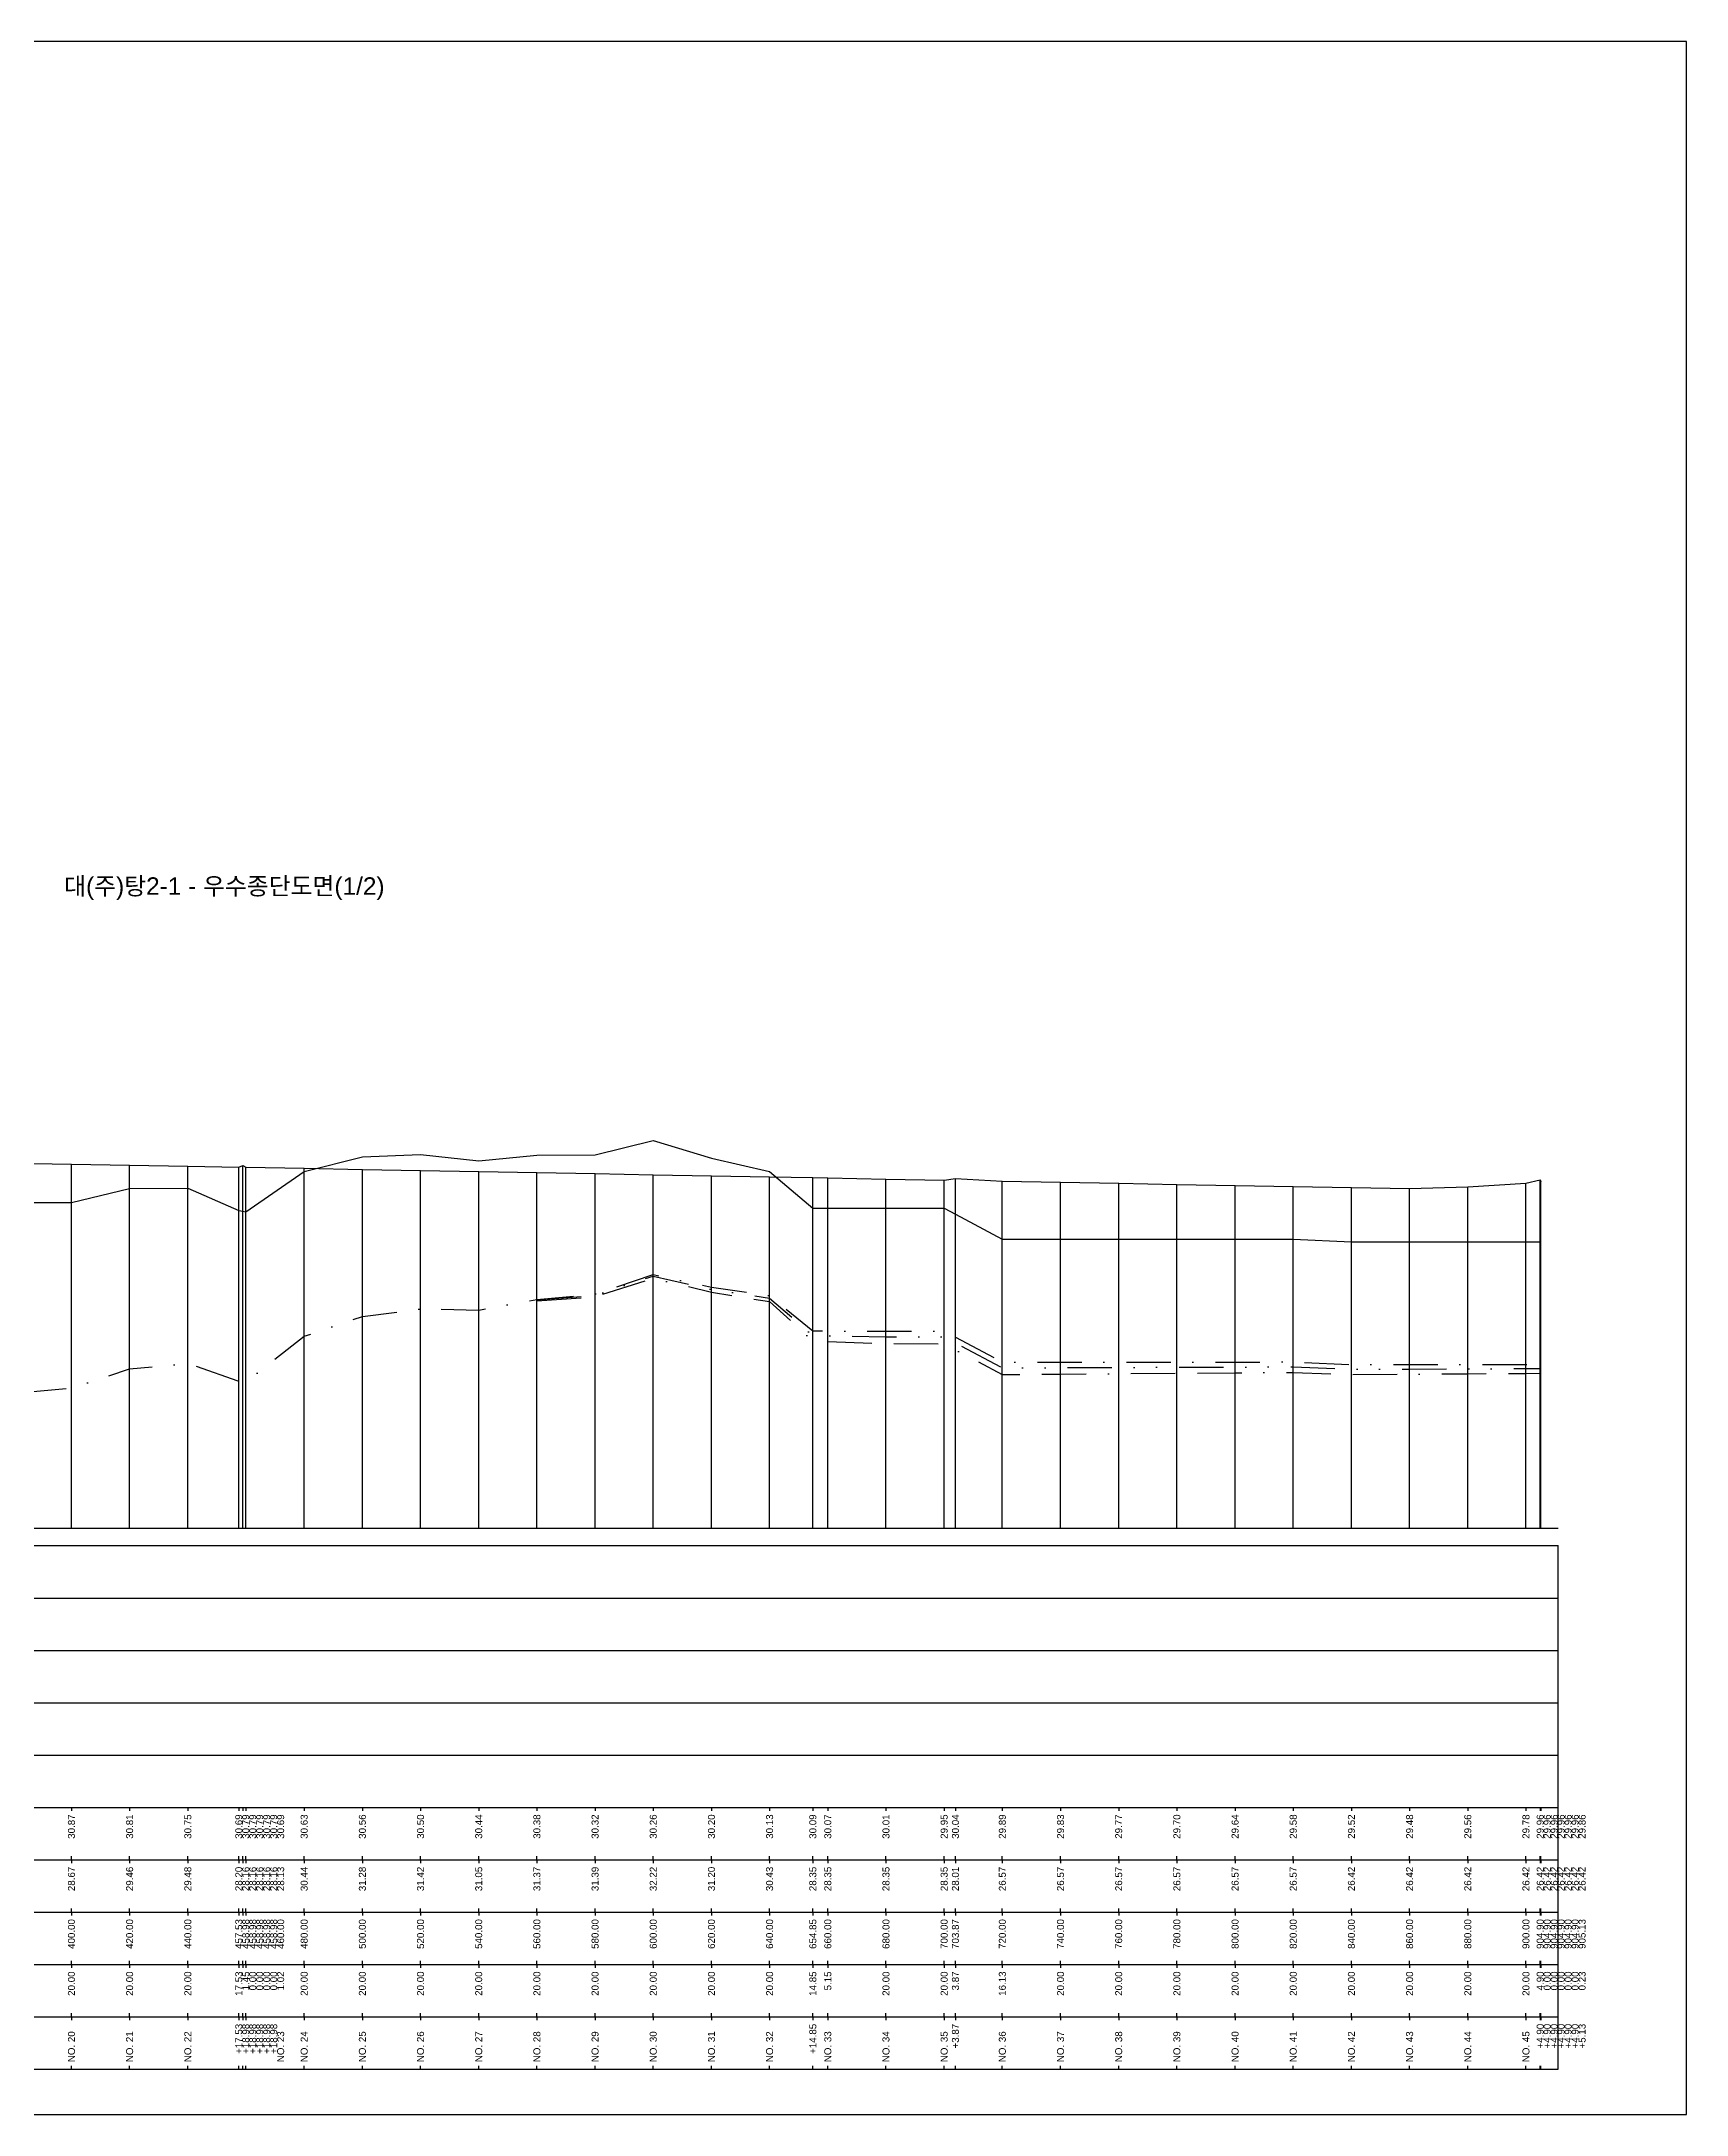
# Model space of a CAD drawing. Header units: millimetres. Extents: x -105495 to 3444, y -108190 to 2013.
# Drawn here: x 1251 to 1722, y -14168 to -13574 of the extents above; entities that cross this region are included whole.
import ezdxf
from ezdxf.enums import TextEntityAlignment as Align

# ---------------------------------------------------------------- set-up
doc = ezdxf.new("R2010")
doc.units = ezdxf.units.MM
for name, pattern in [('BORDER', [44.45, 12.7, -6.35, 12.7, -6.35, 0, -6.35]), ('DASHDOT', [25.4, 12.7, -6.35, 0, -6.35]), ('DIVIDE', [31.75, 12.7, -6.35, 0, -6.35, 0, -6.35])]:
    doc.linetypes.add(name, pattern=pattern)
for name, color, linetype in [('KZ_종단_계획선', 1, 'Continuous'), ('KZ_종단_노선명', 7, 'Continuous'), ('KZ_종단_도각', 7, 'Continuous'), ('KZ_종단_수직선', 7, 'Continuous'), ('KZ_종단_암선1', 56, 'DASHDOT'), ('KZ_종단_암선2', 4, 'DIVIDE'), ('KZ_종단_암선3', 6, 'BORDER'), ('KZ_종단_지반선', 3, 'Continuous'), ('KZ_종단_테이블문자', 7, 'Continuous'), ('KZ_종단_테이블선', 7, 'Continuous')]:
    doc.layers.add(name, color=color, linetype=linetype)
doc.styles.get("Standard").update_dxf_attribs({"font": 'arial.ttf'})

msp = doc.modelspace()

# ---------------------------------------------------------------- linework, layer by layer
at = {"layer": 'KZ_종단_계획선'}
msp.add_lwpolyline([(1242.67, -13895.36), (1259.33, -13895.66), (1276, -13895.96), (1292.67, -13896.26), (1307.28, -13896.53), (1308.48, -13896.04), (1308.48, -13896.04), (1308.48, -13896.04), (1308.48, -13896.04), (1308.48, -13896.04), (1309.33, -13896.57), (1326, -13896.87), (1342.67, -13897.18), (1359.33, -13897.48), (1376, -13897.79), (1392.67, -13898.1), (1409.33, -13898.41), (1426, -13898.71), (1442.67, -13899.02), (1459.33, -13899.33), (1471.71, -13899.55), (1476, -13899.63), (1492.67, -13899.94), (1509.33, -13900.25), (1512.55, -13899.8), (1526, -13900.56), (1542.67, -13900.86), (1559.33, -13901.17), (1576, -13901.48), (1592.67, -13901.78), (1609.33, -13902.09), (1626, -13902.4), (1642.67, -13902.62), (1659.33, -13902.21), (1676, -13901.09), (1680.08, -13900.19), (1680.08, -13900.19), (1680.08, -13900.19), (1680.08, -13900.19), (1680.08, -13900.19), (1680.08, -13900.19), (1680.27, -13900.68)], dxfattribs=at)
at = {"layer": 'KZ_종단_도각'}
msp.add_lwpolyline([(881, -14168), (1722, -14168), (1722, -13574), (881, -13574)], close=True, dxfattribs=at)
at = {"layer": 'KZ_종단_수직선'}
for p, q in [((1259.33, -14000), (1259.33, -13895.66)), ((1276, -14000), (1276, -13895.96)), ((1292.67, -14000), (1292.67, -13896.26)), ((1307.27, -14000), (1307.27, -13896.53)), ((1308.48, -14000), (1308.48, -13896.04)), ((1308.48, -14000), (1308.48, -13896.04)), ((1308.48, -14000), (1308.48, -13896.04)), ((1308.48, -14000), (1308.48, -13896.04)), ((1308.48, -14000), (1308.48, -13896.04)), ((1309.33, -14000), (1309.33, -13896.57)), ((1326, -14000), (1326, -13896.87)), ((1342.67, -14000), (1342.67, -13897.18)), ((1359.33, -14000), (1359.33, -13897.48)), ((1376, -14000), (1376, -13897.79)), ((1392.67, -14000), (1392.67, -13898.1)), ((1409.33, -14000), (1409.33, -13898.41)), ((1426, -14000), (1426, -13898.71)), ((1442.67, -14000), (1442.67, -13899.02)), ((1459.33, -14000), (1459.33, -13899.33)), ((1471.71, -14000), (1471.71, -13899.55)), ((1476, -14000), (1476, -13899.63)), ((1492.67, -14000), (1492.67, -13899.94)), ((1509.33, -14000), (1509.33, -13900.25)), ((1512.56, -14000), (1512.56, -13899.8)), ((1526, -14000), (1526, -13900.56)), ((1542.67, -14000), (1542.67, -13900.86)), ((1559.33, -14000), (1559.33, -13901.17)), ((1576, -14000), (1576, -13901.48)), ((1592.67, -14000), (1592.67, -13901.78)), ((1609.33, -14000), (1609.33, -13902.09)), ((1626, -14000), (1626, -13902.4)), ((1642.67, -14000), (1642.67, -13902.62)), ((1659.33, -14000), (1659.33, -13902.21)), ((1676, -14000), (1676, -13901.09)), ((1680.08, -14000), (1680.08, -13900.19)), ((1680.08, -14000), (1680.08, -13900.19)), ((1680.08, -14000), (1680.08, -13900.19)), ((1680.08, -14000), (1680.08, -13900.19)), ((1680.08, -14000), (1680.08, -13900.19)), ((1680.08, -14000), (1680.08, -13900.19)), ((1680.27, -14000), (1680.27, -13900.69))]:
    msp.add_line(p, q, dxfattribs=at)
at = {"layer": 'KZ_종단_암선1', "flags": 128}
msp.add_lwpolyline([(926, -13953.13), (931.67, -13954.23), (931.67, -13954.23), (931.67, -13954.23), (931.67, -13948.45), (939.97, -13955.84), (942.67, -13956.55), (945.97, -13957.17), (959.33, -13959.1), (976, -13960.3), (992.67, -13961.37), (1009.33, -13968.71), (1026, -13969.98), (1042.67, -13969.98), (1059.33, -13970.79), (1072.65, -13972.98), (1076, -13973.53), (1092.67, -13970.62), (1109.33, -13970.14), (1126, -13968.28), (1127.63, -13968.3), (1127.63, -13968.3), (1127.63, -13968.3), (1142.67, -13968.46), (1159.33, -13967.52), (1176, -13965.41), (1192.67, -13962), (1209.33, -13959.69), (1226, -13962.82), (1242.67, -13961.33), (1259.33, -13959.83), (1276, -13954.36), (1292.67, -13952.77), (1307.27, -13957.89), (1308.48, -13957.97), (1308.48, -13957.97), (1308.48, -13957.97), (1308.48, -13957.97), (1308.48, -13957.97), (1309.33, -13958.03), (1326, -13945.01), (1342.67, -13939.35), (1359.33, -13937.15), (1376, -13937.48), (1392.67, -13934.43), (1409.33, -13932.91), (1426, -13927.29), (1442.67, -13930.95), (1459.33, -13933.34), (1471.71, -13943.48), (1476, -13943.49), (1492.67, -13943.51), (1509.33, -13943.51), (1512.56, -13945.23), (1526, -13952.41), (1542.67, -13952.41), (1559.33, -13952.4), (1576, -13952.39), (1592.67, -13952.38), (1609.33, -13952.37), (1626, -13953.13), (1642.67, -13953.12), (1659.33, -13953.11), (1676, -13953.1), (1680.08, -13953.1), (1680.08, -13953.1), (1680.08, -13953.1), (1680.08, -13953.1), (1680.08, -13953.1), (1680.08, -13953.1), (1680.27, -13953.1)], dxfattribs=at)
at = {"layer": 'KZ_종단_암선2', "flags": 128}
msp.add_lwpolyline([(1392.67, -13934.6), (1409.33, -13933.24), (1426, -13927.75), (1442.67, -13931.55), (1459.33, -13934.1), (1471.71, -13944.74), (1476, -13944.88), (1492.67, -13945.16), (1509.33, -13945.21), (1512.56, -13946.92), (1526, -13954.06), (1542.67, -13954), (1559.33, -13953.94), (1576, -13953.88), (1592.67, -13953.82), (1609.33, -13953.76), (1626, -13954.46), (1642.67, -13954.4), (1659.33, -13954.34), (1676, -13954.27), (1680.08, -13954.26), (1680.08, -13954.26), (1680.08, -13954.26), (1680.08, -13954.26), (1680.08, -13954.26), (1680.08, -13954.26), (1680.27, -13954.26)], dxfattribs=at)
at = {"layer": 'KZ_종단_암선3', "flags": 128}
msp.add_lwpolyline([(1392.67, -13934.84), (1409.33, -13933.66), (1426, -13928.36), (1442.67, -13932.35), (1459.33, -13935.08), (1471.71, -13946.26), (1476, -13946.53), (1492.67, -13947.07), (1509.33, -13947.17), (1512.56, -13948.87), (1526, -13955.96), (1542.67, -13955.84), (1559.33, -13955.72), (1576, -13955.6), (1592.67, -13955.48), (1609.33, -13955.36), (1626, -13955.99), (1642.67, -13955.87), (1659.33, -13955.75), (1676, -13955.63), (1680.08, -13955.6), (1680.08, -13955.6), (1680.08, -13955.6), (1680.08, -13955.6), (1680.08, -13955.6), (1680.08, -13955.6), (1680.27, -13955.6)], dxfattribs=at)
at = {"layer": 'KZ_종단_지반선', "flags": 128}
msp.add_lwpolyline([(1242.67, -13906.66), (1259.33, -13906.66), (1276, -13902.68), (1292.67, -13902.59), (1307.27, -13909.01), (1308.48, -13909.2), (1308.48, -13909.2), (1308.48, -13909.2), (1308.48, -13909.2), (1308.48, -13909.2), (1309.33, -13909.34), (1326, -13897.81), (1342.67, -13893.61), (1359.33, -13892.88), (1376, -13894.73), (1392.67, -13893.13), (1409.33, -13893.06), (1426, -13888.88), (1442.67, -13893.98), (1459.33, -13897.83), (1471.71, -13908.25), (1476, -13908.25), (1492.67, -13908.25), (1509.33, -13908.25), (1512.56, -13909.97), (1526, -13917.16), (1542.67, -13917.16), (1559.33, -13917.16), (1576, -13917.16), (1592.67, -13917.16), (1609.33, -13917.16), (1626, -13917.92), (1642.67, -13917.92), (1659.33, -13917.92), (1676, -13917.92), (1680.08, -13917.92), (1680.08, -13917.92), (1680.08, -13917.92), (1680.08, -13917.92), (1680.08, -13917.92), (1680.08, -13917.92), (1680.27, -13917.92)], dxfattribs=at)
at = {"layer": 'KZ_종단_테이블선'}
for p, q in [((906, -14000), (1685.27, -14000)), ((906, -14005), (1685.27, -14005)), ((1685.27, -14020), (1685.27, -14005)), ((906, -14020), (1685.27, -14020)), ((1685.27, -14035), (1685.27, -14020)), ((906, -14035), (1685.27, -14035)), ((1685.27, -14050), (1685.27, -14035)), ((906, -14050), (1685.27, -14050)), ((1685.27, -14065), (1685.27, -14050)), ((906, -14065), (1685.27, -14065)), ((1685.27, -14080), (1685.27, -14065)), ((906, -14080), (1685.27, -14080)), ((1259.33, -14080), (1259.33, -14081)), ((1276, -14080), (1276, -14081)), ((1292.67, -14080), (1292.67, -14081)), ((1307.27, -14080), (1307.27, -14081)), ((1308.48, -14080), (1308.48, -14081)), ((1308.48, -14080), (1308.48, -14081)), ((1308.48, -14080), (1308.48, -14081)), ((1308.48, -14080), (1308.48, -14081)), ((1308.48, -14080), (1308.48, -14081)), ((1309.33, -14080), (1309.33, -14081)), ((1326, -14080), (1326, -14081)), ((1342.67, -14080), (1342.67, -14081)), ((1359.33, -14080), (1359.33, -14081)), ((1376, -14080), (1376, -14081)), ((1392.67, -14080), (1392.67, -14081)), ((1409.33, -14080), (1409.33, -14081)), ((1426, -14080), (1426, -14081)), ((1442.67, -14080), (1442.67, -14081)), ((1459.33, -14080), (1459.33, -14081)), ((1471.71, -14080), (1471.71, -14081)), ((1476, -14080), (1476, -14081)), ((1492.67, -14080), (1492.67, -14081)), ((1509.33, -14080), (1509.33, -14081)), ((1512.56, -14080), (1512.56, -14081)), ((1526, -14080), (1526, -14081)), ((1542.67, -14080), (1542.67, -14081)), ((1559.33, -14080), (1559.33, -14081)), ((1576, -14080), (1576, -14081)), ((1592.67, -14080), (1592.67, -14081)), ((1609.33, -14080), (1609.33, -14081)), ((1626, -14080), (1626, -14081)), ((1642.67, -14080), (1642.67, -14081)), ((1659.33, -14080), (1659.33, -14081)), ((1676, -14080), (1676, -14081)), ((1680.08, -14080), (1680.08, -14081)), ((1680.08, -14080), (1680.08, -14081)), ((1680.08, -14080), (1680.08, -14081)), ((1680.08, -14080), (1680.08, -14081)), ((1680.08, -14080), (1680.08, -14081)), ((1680.08, -14080), (1680.08, -14081)), ((1680.27, -14080), (1680.27, -14081)), ((1685.27, -14095), (1685.27, -14080)), ((906, -14095), (1685.27, -14095)), ((1259.33, -14095), (1259.33, -14094)), ((1259.33, -14095), (1259.33, -14096)), ((1276, -14095), (1276, -14094)), ((1276, -14095), (1276, -14096)), ((1292.67, -14095), (1292.67, -14094)), ((1292.67, -14095), (1292.67, -14096)), ((1307.27, -14095), (1307.27, -14094)), ((1307.27, -14095), (1307.27, -14096)), ((1308.48, -14095), (1308.48, -14094)), ((1308.48, -14095), (1308.48, -14094)), ((1308.48, -14095), (1308.48, -14094)), ((1308.48, -14095), (1308.48, -14094)), ((1308.48, -14095), (1308.48, -14094)), ((1308.48, -14095), (1308.48, -14096)), ((1308.48, -14095), (1308.48, -14096)), ((1308.48, -14095), (1308.48, -14096)), ((1308.48, -14095), (1308.48, -14096)), ((1308.48, -14095), (1308.48, -14096)), ((1309.33, -14095), (1309.33, -14094)), ((1309.33, -14095), (1309.33, -14096)), ((1326, -14095), (1326, -14094)), ((1326, -14095), (1326, -14096)), ((1342.67, -14095), (1342.67, -14094)), ((1342.67, -14095), (1342.67, -14096)), ((1359.33, -14095), (1359.33, -14094)), ((1359.33, -14095), (1359.33, -14096)), ((1376, -14095), (1376, -14094)), ((1376, -14095), (1376, -14096)), ((1392.67, -14095), (1392.67, -14094)), ((1392.67, -14095), (1392.67, -14096)), ((1409.33, -14095), (1409.33, -14094)), ((1409.33, -14095), (1409.33, -14096)), ((1426, -14095), (1426, -14094)), ((1426, -14095), (1426, -14096)), ((1442.67, -14095), (1442.67, -14094)), ((1442.67, -14095), (1442.67, -14096)), ((1459.33, -14095), (1459.33, -14094)), ((1459.33, -14095), (1459.33, -14096)), ((1471.71, -14095), (1471.71, -14094)), ((1471.71, -14095), (1471.71, -14096)), ((1476, -14095), (1476, -14094)), ((1476, -14095), (1476, -14096)), ((1492.67, -14095), (1492.67, -14094)), ((1492.67, -14095), (1492.67, -14096)), ((1509.33, -14095), (1509.33, -14094)), ((1509.33, -14095), (1509.33, -14096)), ((1512.56, -14095), (1512.56, -14094)), ((1512.56, -14095), (1512.56, -14096)), ((1526, -14095), (1526, -14094)), ((1526, -14095), (1526, -14096)), ((1542.67, -14095), (1542.67, -14094)), ((1542.67, -14095), (1542.67, -14096)), ((1559.33, -14095), (1559.33, -14094)), ((1559.33, -14095), (1559.33, -14096)), ((1576, -14095), (1576, -14094)), ((1576, -14095), (1576, -14096)), ((1592.67, -14095), (1592.67, -14094)), ((1592.67, -14095), (1592.67, -14096)), ((1609.33, -14095), (1609.33, -14094)), ((1609.33, -14095), (1609.33, -14096)), ((1626, -14095), (1626, -14094)), ((1626, -14095), (1626, -14096)), ((1642.67, -14095), (1642.67, -14094)), ((1642.67, -14095), (1642.67, -14096)), ((1659.33, -14095), (1659.33, -14094)), ((1659.33, -14095), (1659.33, -14096)), ((1676, -14095), (1676, -14094)), ((1676, -14095), (1676, -14096)), ((1680.08, -14095), (1680.08, -14094)), ((1680.08, -14095), (1680.08, -14094)), ((1680.08, -14095), (1680.08, -14094)), ((1680.08, -14095), (1680.08, -14094)), ((1680.08, -14095), (1680.08, -14094)), ((1680.08, -14095), (1680.08, -14094)), ((1680.08, -14095), (1680.08, -14096)), ((1680.08, -14095), (1680.08, -14096)), ((1680.08, -14095), (1680.08, -14096)), ((1680.08, -14095), (1680.08, -14096)), ((1680.08, -14095), (1680.08, -14096)), ((1680.08, -14095), (1680.08, -14096)), ((1680.27, -14095), (1680.27, -14094)), ((1680.27, -14095), (1680.27, -14096)), ((1685.27, -14110), (1685.27, -14095)), ((906, -14110), (1685.27, -14110)), ((1259.33, -14110), (1259.33, -14109)), ((1259.33, -14110), (1259.33, -14111)), ((1276, -14110), (1276, -14109)), ((1276, -14110), (1276, -14111)), ((1292.67, -14110), (1292.67, -14109)), ((1292.67, -14110), (1292.67, -14111)), ((1307.27, -14110), (1307.27, -14109)), ((1307.27, -14110), (1307.27, -14111)), ((1308.48, -14110), (1308.48, -14109)), ((1308.48, -14110), (1308.48, -14109)), ((1308.48, -14110), (1308.48, -14109)), ((1308.48, -14110), (1308.48, -14109)), ((1308.48, -14110), (1308.48, -14109)), ((1308.48, -14110), (1308.48, -14111)), ((1308.48, -14110), (1308.48, -14111)), ((1308.48, -14110), (1308.48, -14111)), ((1308.48, -14110), (1308.48, -14111)), ((1308.48, -14110), (1308.48, -14111)), ((1309.33, -14110), (1309.33, -14109)), ((1309.33, -14110), (1309.33, -14111)), ((1326, -14110), (1326, -14109)), ((1326, -14110), (1326, -14111)), ((1342.67, -14110), (1342.67, -14109)), ((1342.67, -14110), (1342.67, -14111)), ((1359.33, -14110), (1359.33, -14109)), ((1359.33, -14110), (1359.33, -14111)), ((1376, -14110), (1376, -14109)), ((1376, -14110), (1376, -14111)), ((1392.67, -14110), (1392.67, -14109)), ((1392.67, -14110), (1392.67, -14111)), ((1409.33, -14110), (1409.33, -14109)), ((1409.33, -14110), (1409.33, -14111)), ((1426, -14110), (1426, -14109)), ((1426, -14110), (1426, -14111)), ((1442.67, -14110), (1442.67, -14109)), ((1442.67, -14110), (1442.67, -14111)), ((1459.33, -14110), (1459.33, -14109)), ((1459.33, -14110), (1459.33, -14111)), ((1471.71, -14110), (1471.71, -14109)), ((1471.71, -14110), (1471.71, -14111)), ((1476, -14110), (1476, -14109)), ((1476, -14110), (1476, -14111)), ((1492.67, -14110), (1492.67, -14109)), ((1492.67, -14110), (1492.67, -14111)), ((1509.33, -14110), (1509.33, -14109)), ((1509.33, -14110), (1509.33, -14111)), ((1512.56, -14110), (1512.56, -14109)), ((1512.56, -14110), (1512.56, -14111)), ((1526, -14110), (1526, -14109)), ((1526, -14110), (1526, -14111)), ((1542.67, -14110), (1542.67, -14109)), ((1542.67, -14110), (1542.67, -14111)), ((1559.33, -14110), (1559.33, -14109)), ((1559.33, -14110), (1559.33, -14111)), ((1576, -14110), (1576, -14109)), ((1576, -14110), (1576, -14111)), ((1592.67, -14110), (1592.67, -14109)), ((1592.67, -14110), (1592.67, -14111)), ((1609.33, -14110), (1609.33, -14109)), ((1609.33, -14110), (1609.33, -14111)), ((1626, -14110), (1626, -14109)), ((1626, -14110), (1626, -14111)), ((1642.67, -14110), (1642.67, -14109)), ((1642.67, -14110), (1642.67, -14111)), ((1659.33, -14110), (1659.33, -14109)), ((1659.33, -14110), (1659.33, -14111)), ((1676, -14110), (1676, -14109)), ((1676, -14110), (1676, -14111)), ((1680.08, -14110), (1680.08, -14109)), ((1680.08, -14110), (1680.08, -14109)), ((1680.08, -14110), (1680.08, -14109)), ((1680.08, -14110), (1680.08, -14109)), ((1680.08, -14110), (1680.08, -14109)), ((1680.08, -14110), (1680.08, -14109)), ((1680.08, -14110), (1680.08, -14111)), ((1680.08, -14110), (1680.08, -14111)), ((1680.08, -14110), (1680.08, -14111)), ((1680.08, -14110), (1680.08, -14111)), ((1680.08, -14110), (1680.08, -14111)), ((1680.08, -14110), (1680.08, -14111)), ((1680.27, -14110), (1680.27, -14109)), ((1680.27, -14110), (1680.27, -14111)), ((1685.27, -14125), (1685.27, -14110)), ((906, -14125), (1685.27, -14125)), ((1259.33, -14125), (1259.33, -14124)), ((1259.33, -14125), (1259.33, -14126)), ((1276, -14125), (1276, -14124)), ((1276, -14125), (1276, -14126)), ((1292.67, -14125), (1292.67, -14124)), ((1292.67, -14125), (1292.67, -14126)), ((1307.27, -14125), (1307.27, -14124)), ((1307.27, -14125), (1307.27, -14126)), ((1308.48, -14125), (1308.48, -14124)), ((1308.48, -14125), (1308.48, -14124)), ((1308.48, -14125), (1308.48, -14124)), ((1308.48, -14125), (1308.48, -14124)), ((1308.48, -14125), (1308.48, -14124)), ((1308.48, -14125), (1308.48, -14126)), ((1308.48, -14125), (1308.48, -14126)), ((1308.48, -14125), (1308.48, -14126)), ((1308.48, -14125), (1308.48, -14126)), ((1308.48, -14125), (1308.48, -14126)), ((1309.33, -14125), (1309.33, -14124)), ((1309.33, -14125), (1309.33, -14126)), ((1326, -14125), (1326, -14124)), ((1326, -14125), (1326, -14126)), ((1342.67, -14125), (1342.67, -14124)), ((1342.67, -14125), (1342.67, -14126)), ((1359.33, -14125), (1359.33, -14124)), ((1359.33, -14125), (1359.33, -14126)), ((1376, -14125), (1376, -14124)), ((1376, -14125), (1376, -14126)), ((1392.67, -14125), (1392.67, -14124)), ((1392.67, -14125), (1392.67, -14126)), ((1409.33, -14125), (1409.33, -14124)), ((1409.33, -14125), (1409.33, -14126)), ((1426, -14125), (1426, -14124)), ((1426, -14125), (1426, -14126)), ((1442.67, -14125), (1442.67, -14124)), ((1442.67, -14125), (1442.67, -14126)), ((1459.33, -14125), (1459.33, -14124)), ((1459.33, -14125), (1459.33, -14126)), ((1471.71, -14125), (1471.71, -14124)), ((1471.71, -14125), (1471.71, -14126)), ((1476, -14125), (1476, -14124)), ((1476, -14125), (1476, -14126)), ((1492.67, -14125), (1492.67, -14124)), ((1492.67, -14125), (1492.67, -14126)), ((1509.33, -14125), (1509.33, -14124)), ((1509.33, -14125), (1509.33, -14126)), ((1512.56, -14125), (1512.56, -14124)), ((1512.56, -14125), (1512.56, -14126)), ((1526, -14125), (1526, -14124)), ((1526, -14125), (1526, -14126)), ((1542.67, -14125), (1542.67, -14124)), ((1542.67, -14125), (1542.67, -14126)), ((1559.33, -14125), (1559.33, -14124)), ((1559.33, -14125), (1559.33, -14126)), ((1576, -14125), (1576, -14124)), ((1576, -14125), (1576, -14126)), ((1592.67, -14125), (1592.67, -14124)), ((1592.67, -14125), (1592.67, -14126)), ((1609.33, -14125), (1609.33, -14124)), ((1609.33, -14125), (1609.33, -14126)), ((1626, -14125), (1626, -14124)), ((1626, -14125), (1626, -14126)), ((1642.67, -14125), (1642.67, -14124)), ((1642.67, -14125), (1642.67, -14126)), ((1659.33, -14125), (1659.33, -14124)), ((1659.33, -14125), (1659.33, -14126)), ((1676, -14125), (1676, -14124)), ((1676, -14125), (1676, -14126)), ((1680.08, -14125), (1680.08, -14124)), ((1680.08, -14125), (1680.08, -14124)), ((1680.08, -14125), (1680.08, -14124)), ((1680.08, -14125), (1680.08, -14124)), ((1680.08, -14125), (1680.08, -14124)), ((1680.08, -14125), (1680.08, -14124)), ((1680.08, -14125), (1680.08, -14126)), ((1680.08, -14125), (1680.08, -14126)), ((1680.08, -14125), (1680.08, -14126)), ((1680.08, -14125), (1680.08, -14126)), ((1680.08, -14125), (1680.08, -14126)), ((1680.08, -14125), (1680.08, -14126)), ((1680.27, -14125), (1680.27, -14124)), ((1680.27, -14125), (1680.27, -14126)), ((1685.27, -14140), (1685.27, -14125)), ((906, -14140), (1685.27, -14140)), ((1259.33, -14140), (1259.33, -14139)), ((1259.33, -14140), (1259.33, -14141)), ((1276, -14140), (1276, -14139)), ((1276, -14140), (1276, -14141)), ((1292.67, -14140), (1292.67, -14139)), ((1292.67, -14140), (1292.67, -14141)), ((1307.27, -14140), (1307.27, -14139)), ((1307.27, -14140), (1307.27, -14141)), ((1308.48, -14140), (1308.48, -14139)), ((1308.48, -14140), (1308.48, -14139)), ((1308.48, -14140), (1308.48, -14139)), ((1308.48, -14140), (1308.48, -14139)), ((1308.48, -14140), (1308.48, -14139)), ((1308.48, -14140), (1308.48, -14141)), ((1308.48, -14140), (1308.48, -14141)), ((1308.48, -14140), (1308.48, -14141)), ((1308.48, -14140), (1308.48, -14141)), ((1308.48, -14140), (1308.48, -14141)), ((1309.33, -14140), (1309.33, -14139)), ((1309.33, -14140), (1309.33, -14141)), ((1326, -14140), (1326, -14139)), ((1326, -14140), (1326, -14141)), ((1342.67, -14140), (1342.67, -14139)), ((1342.67, -14140), (1342.67, -14141)), ((1359.33, -14140), (1359.33, -14139)), ((1359.33, -14140), (1359.33, -14141)), ((1376, -14140), (1376, -14139)), ((1376, -14140), (1376, -14141)), ((1392.67, -14140), (1392.67, -14139)), ((1392.67, -14140), (1392.67, -14141)), ((1409.33, -14140), (1409.33, -14139)), ((1409.33, -14140), (1409.33, -14141)), ((1426, -14140), (1426, -14139)), ((1426, -14140), (1426, -14141)), ((1442.67, -14140), (1442.67, -14139)), ((1442.67, -14140), (1442.67, -14141)), ((1459.33, -14140), (1459.33, -14139)), ((1459.33, -14140), (1459.33, -14141)), ((1471.71, -14140), (1471.71, -14139)), ((1471.71, -14140), (1471.71, -14141)), ((1476, -14140), (1476, -14139)), ((1476, -14140), (1476, -14141)), ((1492.67, -14140), (1492.67, -14139)), ((1492.67, -14140), (1492.67, -14141)), ((1509.33, -14140), (1509.33, -14139)), ((1509.33, -14140), (1509.33, -14141)), ((1512.56, -14140), (1512.56, -14139)), ((1512.56, -14140), (1512.56, -14141)), ((1526, -14140), (1526, -14139)), ((1526, -14140), (1526, -14141)), ((1542.67, -14140), (1542.67, -14139)), ((1542.67, -14140), (1542.67, -14141)), ((1559.33, -14140), (1559.33, -14139)), ((1559.33, -14140), (1559.33, -14141)), ((1576, -14140), (1576, -14139)), ((1576, -14140), (1576, -14141)), ((1592.67, -14140), (1592.67, -14139)), ((1592.67, -14140), (1592.67, -14141)), ((1609.33, -14140), (1609.33, -14139)), ((1609.33, -14140), (1609.33, -14141)), ((1626, -14140), (1626, -14139)), ((1626, -14140), (1626, -14141)), ((1642.67, -14140), (1642.67, -14139)), ((1642.67, -14140), (1642.67, -14141)), ((1659.33, -14140), (1659.33, -14139)), ((1659.33, -14140), (1659.33, -14141)), ((1676, -14140), (1676, -14139)), ((1676, -14140), (1676, -14141)), ((1680.08, -14140), (1680.08, -14139)), ((1680.08, -14140), (1680.08, -14139)), ((1680.08, -14140), (1680.08, -14139)), ((1680.08, -14140), (1680.08, -14139)), ((1680.08, -14140), (1680.08, -14139)), ((1680.08, -14140), (1680.08, -14139)), ((1680.08, -14140), (1680.08, -14141)), ((1680.08, -14140), (1680.08, -14141)), ((1680.08, -14140), (1680.08, -14141)), ((1680.08, -14140), (1680.08, -14141)), ((1680.08, -14140), (1680.08, -14141)), ((1680.08, -14140), (1680.08, -14141)), ((1680.27, -14140), (1680.27, -14139)), ((1680.27, -14140), (1680.27, -14141)), ((1685.27, -14155), (1685.27, -14140)), ((906, -14155), (1685.27, -14155)), ((1259.33, -14155), (1259.33, -14154)), ((1276, -14155), (1276, -14154)), ((1292.67, -14155), (1292.67, -14154)), ((1307.27, -14155), (1307.27, -14154)), ((1308.48, -14155), (1308.48, -14154)), ((1308.48, -14155), (1308.48, -14154)), ((1308.48, -14155), (1308.48, -14154)), ((1308.48, -14155), (1308.48, -14154)), ((1308.48, -14155), (1308.48, -14154)), ((1309.33, -14155), (1309.33, -14154)), ((1326, -14155), (1326, -14154)), ((1342.67, -14155), (1342.67, -14154)), ((1359.33, -14155), (1359.33, -14154)), ((1376, -14155), (1376, -14154)), ((1392.67, -14155), (1392.67, -14154)), ((1409.33, -14155), (1409.33, -14154)), ((1426, -14155), (1426, -14154)), ((1442.67, -14155), (1442.67, -14154)), ((1459.33, -14155), (1459.33, -14154)), ((1471.71, -14155), (1471.71, -14154)), ((1476, -14155), (1476, -14154)), ((1492.67, -14155), (1492.67, -14154)), ((1509.33, -14155), (1509.33, -14154)), ((1512.56, -14155), (1512.56, -14154)), ((1526, -14155), (1526, -14154)), ((1542.67, -14155), (1542.67, -14154)), ((1559.33, -14155), (1559.33, -14154)), ((1576, -14155), (1576, -14154)), ((1592.67, -14155), (1592.67, -14154)), ((1609.33, -14155), (1609.33, -14154)), ((1626, -14155), (1626, -14154)), ((1642.67, -14155), (1642.67, -14154)), ((1659.33, -14155), (1659.33, -14154)), ((1676, -14155), (1676, -14154)), ((1680.08, -14155), (1680.08, -14154)), ((1680.08, -14155), (1680.08, -14154)), ((1680.08, -14155), (1680.08, -14154)), ((1680.08, -14155), (1680.08, -14154)), ((1680.08, -14155), (1680.08, -14154)), ((1680.08, -14155), (1680.08, -14154)), ((1680.27, -14155), (1680.27, -14154))]:
    msp.add_line(p, q, dxfattribs=at)

# ---------------------------------------------------------------- texts
at = {"layer": 'KZ_종단_노선명'}
msp.add_text('대(주)탕2-1 - 우수종단도면(1/2)', height=5, dxfattribs=at).set_placement((1303.14, -13820), align=Align.BOTTOM_CENTER)
at = {"layer": 'KZ_종단_테이블문자'}
for s, p in [('30.87', (1259.33, -14082)), ('30.81', (1276, -14082)), ('30.75', (1292.67, -14082)), ('30.69', (1307.27, -14082)), ('30.79', (1309.27, -14082)), ('30.79', (1311.27, -14082)), ('30.79', (1313.27, -14082)), ('30.79', (1315.27, -14082)), ('30.79', (1317.27, -14082)), ('30.69', (1319.27, -14082)), ('30.63', (1326, -14082)), ('30.56', (1342.67, -14082)), ('30.50', (1359.33, -14082)), ('30.44', (1376, -14082)), ('30.38', (1392.67, -14082)), ('30.32', (1409.33, -14082)), ('30.26', (1426, -14082)), ('30.20', (1442.67, -14082)), ('30.13', (1459.33, -14082)), ('30.09', (1471.71, -14082)), ('30.07', (1476, -14082)), ('30.01', (1492.67, -14082)), ('29.95', (1509.33, -14082)), ('30.04', (1512.56, -14082)), ('29.89', (1526, -14082)), ('29.83', (1542.67, -14082)), ('29.77', (1559.33, -14082)), ('29.70', (1576, -14082)), ('29.64', (1592.67, -14082)), ('29.58', (1609.33, -14082)), ('29.52', (1626, -14082)), ('29.48', (1642.67, -14082)), ('29.56', (1659.33, -14082)), ('29.78', (1676, -14082)), ('29.96', (1680.08, -14082)), ('29.96', (1682.08, -14082)), ('29.96', (1684.08, -14082)), ('29.96', (1686.08, -14082)), ('29.96', (1688.08, -14082)), ('29.96', (1690.08, -14082)), ('29.86', (1692.08, -14082)), ('28.67', (1259.33, -14097)), ('29.46', (1276, -14097)), ('29.48', (1292.67, -14097)), ('28.20', (1307.27, -14097)), ('28.16', (1309.27, -14097)), ('28.16', (1311.27, -14097)), ('28.16', (1313.27, -14097)), ('28.16', (1315.27, -14097)), ('28.16', (1317.27, -14097)), ('28.13', (1319.27, -14097)), ('30.44', (1326, -14097)), ('31.28', (1342.67, -14097)), ('31.42', (1359.33, -14097)), ('31.05', (1376, -14097)), ('31.37', (1392.67, -14097)), ('31.39', (1409.33, -14097)), ('32.22', (1426, -14097)), ('31.20', (1442.67, -14097)), ('30.43', (1459.33, -14097)), ('28.35', (1471.71, -14097)), ('28.35', (1476, -14097)), ('28.35', (1492.67, -14097)), ('28.35', (1509.33, -14097)), ('28.01', (1512.56, -14097)), ('26.57', (1526, -14097)), ('26.57', (1542.67, -14097)), ('26.57', (1559.33, -14097)), ('26.57', (1576, -14097)), ('26.57', (1592.67, -14097)), ('26.57', (1609.33, -14097)), ('26.42', (1626, -14097)), ('26.42', (1642.67, -14097)), ('26.42', (1659.33, -14097)), ('26.42', (1676, -14097)), ('26.42', (1680.08, -14097)), ('26.42', (1682.08, -14097)), ('26.42', (1684.08, -14097)), ('26.42', (1686.08, -14097)), ('26.42', (1688.08, -14097)), ('26.42', (1690.08, -14097)), ('26.42', (1692.08, -14097)), ('400.00', (1259.33, -14112)), ('420.00', (1276, -14112)), ('440.00', (1292.67, -14112)), ('457.53', (1307.27, -14112)), ('458.98', (1309.27, -14112)), ('458.98', (1311.27, -14112)), ('458.98', (1313.27, -14112)), ('458.98', (1315.27, -14112)), ('458.98', (1317.27, -14112)), ('460.00', (1319.27, -14112)), ('480.00', (1326, -14112)), ('500.00', (1342.67, -14112)), ('520.00', (1359.33, -14112)), ('540.00', (1376, -14112)), ('560.00', (1392.67, -14112)), ('580.00', (1409.33, -14112)), ('600.00', (1426, -14112)), ('620.00', (1442.67, -14112)), ('640.00', (1459.33, -14112)), ('654.85', (1471.71, -14112)), ('660.00', (1476, -14112)), ('680.00', (1492.67, -14112)), ('700.00', (1509.33, -14112)), ('703.87', (1512.56, -14112)), ('720.00', (1526, -14112)), ('740.00', (1542.67, -14112)), ('760.00', (1559.33, -14112)), ('780.00', (1576, -14112)), ('800.00', (1592.67, -14112)), ('820.00', (1609.33, -14112)), ('840.00', (1626, -14112)), ('860.00', (1642.67, -14112)), ('880.00', (1659.33, -14112)), ('900.00', (1676, -14112)), ('904.90', (1680.08, -14112)), ('904.90', (1682.08, -14112)), ('904.90', (1684.08, -14112)), ('904.90', (1686.08, -14112)), ('904.90', (1688.08, -14112)), ('904.90', (1690.08, -14112)), ('905.13', (1692.08, -14112)), ('20.00', (1259.33, -14127)), ('20.00', (1276, -14127)), ('20.00', (1292.67, -14127)), ('17.53', (1307.27, -14127)), ('1.45', (1309.27, -14127)), ('0.00', (1311.27, -14127)), ('0.00', (1313.27, -14127)), ('0.00', (1315.27, -14127)), ('0.00', (1317.27, -14127)), ('1.02', (1319.27, -14127)), ('20.00', (1326, -14127)), ('20.00', (1342.67, -14127)), ('20.00', (1359.33, -14127)), ('20.00', (1376, -14127)), ('20.00', (1392.67, -14127)), ('20.00', (1409.33, -14127)), ('20.00', (1426, -14127)), ('20.00', (1442.67, -14127)), ('20.00', (1459.33, -14127)), ('14.85', (1471.71, -14127)), ('5.15', (1476, -14127)), ('20.00', (1492.67, -14127)), ('20.00', (1509.33, -14127)), ('3.87', (1512.56, -14127)), ('16.13', (1526, -14127)), ('20.00', (1542.67, -14127)), ('20.00', (1559.33, -14127)), ('20.00', (1576, -14127)), ('20.00', (1592.67, -14127)), ('20.00', (1609.33, -14127)), ('20.00', (1626, -14127)), ('20.00', (1642.67, -14127)), ('20.00', (1659.33, -14127)), ('20.00', (1676, -14127)), ('4.90', (1680.08, -14127)), ('0.00', (1682.08, -14127)), ('0.00', (1684.08, -14127)), ('0.00', (1686.08, -14127)), ('0.00', (1688.08, -14127)), ('0.00', (1690.08, -14127)), ('0.23', (1692.08, -14127)), ('+17.53', (1307.27, -14142)), ('+18.98', (1309.27, -14142)), ('+18.98', (1311.27, -14142)), ('+18.98', (1313.27, -14142)), ('+18.98', (1315.27, -14142)), ('+18.98', (1317.27, -14142)), ('+14.85', (1471.71, -14142)), ('+3.87', (1512.56, -14142)), ('+4.90', (1680.08, -14142)), ('+4.90', (1682.08, -14142)), ('+4.90', (1684.08, -14142)), ('+4.90', (1686.08, -14142)), ('+4.90', (1688.08, -14142)), ('+4.90', (1690.08, -14142)), ('+5.13', (1692.08, -14142))]:
    msp.add_text(s, height=2, rotation=90, dxfattribs=at).set_placement(p, align=Align.MIDDLE_RIGHT)
for s, p in [('NO. 20', (1259.33, -14153)), ('NO. 21', (1276, -14153)), ('NO. 22', (1292.67, -14153)), ('NO. 23', (1319.27, -14153)), ('NO. 24', (1326, -14153)), ('NO. 25', (1342.67, -14153)), ('NO. 26', (1359.33, -14153)), ('NO. 27', (1376, -14153)), ('NO. 28', (1392.67, -14153)), ('NO. 29', (1409.33, -14153)), ('NO. 30', (1426, -14153)), ('NO. 31', (1442.67, -14153)), ('NO. 32', (1459.33, -14153)), ('NO. 33', (1476, -14153)), ('NO. 34', (1492.67, -14153)), ('NO. 35', (1509.33, -14153)), ('NO. 36', (1526, -14153)), ('NO. 37', (1542.67, -14153)), ('NO. 38', (1559.33, -14153)), ('NO. 39', (1576, -14153)), ('NO. 40', (1592.67, -14153)), ('NO. 41', (1609.33, -14153)), ('NO. 42', (1626, -14153)), ('NO. 43', (1642.67, -14153)), ('NO. 44', (1659.33, -14153)), ('NO. 45', (1676, -14153))]:
    msp.add_text(s, height=2, rotation=90, dxfattribs=at).set_placement(p, align=Align.MIDDLE_LEFT)

doc.saveas('drawing.dxf')
